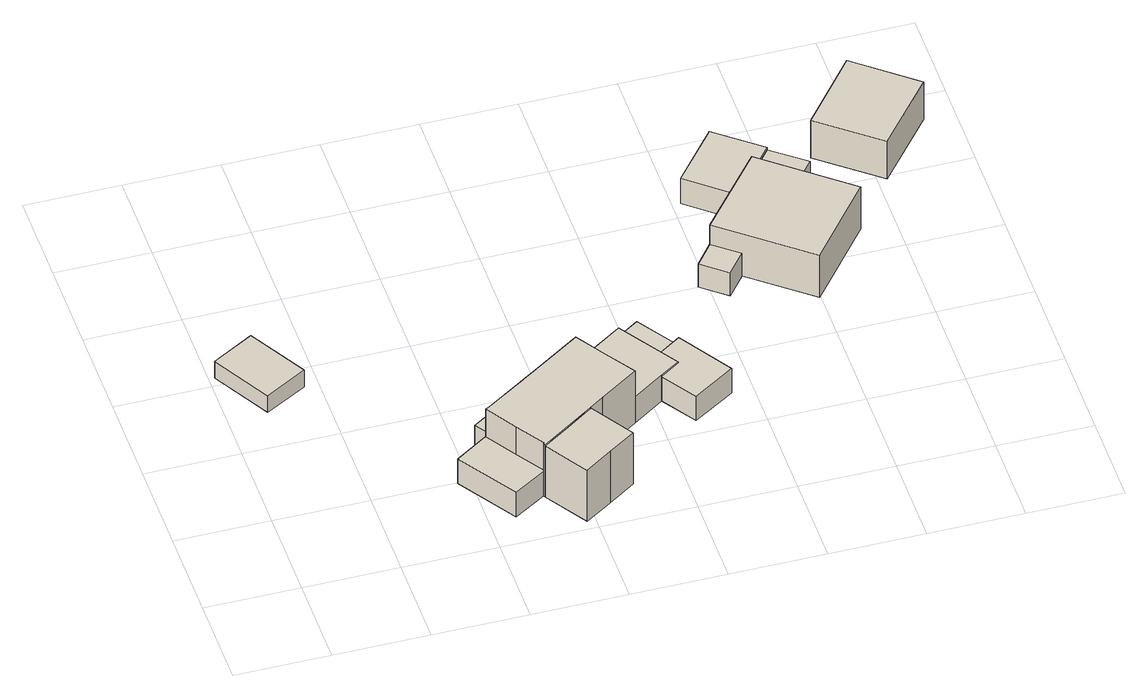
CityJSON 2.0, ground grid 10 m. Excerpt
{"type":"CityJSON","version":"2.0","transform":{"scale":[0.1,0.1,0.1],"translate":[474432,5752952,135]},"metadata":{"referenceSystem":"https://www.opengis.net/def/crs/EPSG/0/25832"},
"CityObjects":{
"building1":{"type":"Building","attributes":{"Gemeindeschluessel":"05754036","BezugspunktDach":"2000","function":"31001_9998","measuredHeight":2.25},"address":[{"country":"Germany","locality":"Schloß Holte-Stukenbrock","thoroughfareNumber":"183","thoroughfareName":"Oerlinghauser Straße"}],"geometry":[{"type":"Solid","lod":"1","boundaries":[[[[0,1,2,3]],[[4,5,6,7]],[[4,7,3,2]],[[5,4,2,1]],[[6,5,1,0]],[[7,6,0,3]]]]}]},
"building2":{"type":"Building","attributes":{"Gemeindeschluessel":"05754036","function":"31001_1010"},"address":[{"country":"Germany","locality":"Schloß Holte-Stukenbrock","thoroughfareNumber":"181","thoroughfareName":"Oerlinghauser Straße"}],"children":["building2-1","building2-2","building2-3","building2-4"]},
"building2-1":{"type":"BuildingPart","attributes":{"BezugspunktDach":"2000","measuredHeight":9.33},"parents":["building2"],"geometry":[{"type":"Solid","lod":"1","boundaries":[[[[8,9,10,11,12,13,14,15,16,17,18,19,20]],[[21,22,23,24,25,26,27,28,29,30,31,32,33]],[[21,33,20,19]],[[22,21,19,18]],[[23,22,18,17]],[[24,23,17,16]],[[25,24,16,15]],[[26,25,15,14]],[[27,26,14,13]],[[28,27,13,12]],[[29,28,12,11]],[[30,29,11,10]],[[31,30,10,9]],[[32,31,9,8]],[[33,32,8,20]]]]}]},
"building2-2":{"type":"BuildingPart","attributes":{"BezugspunktDach":"2000","measuredHeight":9.04},"parents":["building2"],"geometry":[{"type":"Solid","lod":"1","boundaries":[[[[34,35,36,37,38,39]],[[40,25,41,24,42,43]],[[40,43,39,38]],[[25,40,38,37]],[[41,25,37,36]],[[24,41,36,35]],[[42,24,35,34]],[[43,42,34,39]]]]}]},
"building2-3":{"type":"BuildingPart","attributes":{"BezugspunktDach":"2000","measuredHeight":4.11},"address":[{"country":"Germany","locality":"Schloß Holte-Stukenbrock","thoroughfareNumber":"181","thoroughfareName":"Oerlinghauser Straße"}],"parents":["building2"],"geometry":[{"type":"Solid","lod":"1","boundaries":[[[[44,45,46,47]],[[48,49,50,51]],[[48,51,47,46]],[[49,48,46,45]],[[50,49,45,44]],[[51,50,44,47]]]]}]},
"building2-4":{"type":"BuildingPart","attributes":{"BezugspunktDach":"2000","measuredHeight":3.24},"address":[{"country":"Germany","locality":"Schloß Holte-Stukenbrock","thoroughfareNumber":"181","thoroughfareName":"Oerlinghauser Straße"}],"parents":["building2"],"geometry":[{"type":"Solid","lod":"1","boundaries":[[[[52,53,54,55,56]],[[57,58,29,27,26]],[[57,26,56,55]],[[58,57,55,54]],[[29,58,54,53]],[[27,29,53,52]],[[26,27,52,56]]]]}]},
"building3":{"type":"Building","attributes":{"Gemeindeschluessel":"05754036","BezugspunktDach":"2000","function":"31001_2463","measuredHeight":3.36},"address":[{"country":"Germany","locality":"Schloß Holte-Stukenbrock","thoroughfareNumber":"181","thoroughfareName":"Oerlinghauser Straße"}],"geometry":[{"type":"Solid","lod":"1","boundaries":[[[[59,60,61,62,63]],[[22,33,64,65,66]],[[22,66,63,62]],[[33,22,62,61]],[[64,33,61,60]],[[65,64,60,59]],[[66,65,59,63]]]]}]},
"building4":{"type":"Building","attributes":{"Gemeindeschluessel":"05754036","BezugspunktDach":"2000","function":"31001_2463","measuredHeight":2.24},"address":[{"country":"Germany","locality":"Schloß Holte-Stukenbrock","thoroughfareNumber":"181","thoroughfareName":"Oerlinghauser Straße"}],"geometry":[{"type":"Solid","lod":"1","boundaries":[[[[67,68,69,70]],[[71,72,73,74]],[[71,74,70,69]],[[72,71,69,68]],[[73,72,68,67]],[[74,73,67,70]]]]}]},
"building5":{"type":"Building","attributes":{"Gemeindeschluessel":"05754036","BezugspunktDach":"2000","function":"31001_9998","measuredHeight":3.28},"address":[{"country":"Germany","locality":"Schloß Holte-Stukenbrock","thoroughfareNumber":"181","thoroughfareName":"Oerlinghauser Straße"}],"geometry":[{"type":"Solid","lod":"1","boundaries":[[[[75,76,77,78,79,80]],[[81,82,83,71,74,84]],[[81,84,80,79]],[[82,81,79,78]],[[83,82,78,77]],[[71,83,77,76]],[[74,71,76,75]],[[84,74,75,80]]]]}]},
"building6":{"type":"Building","attributes":{"Gemeindeschluessel":"05754036","function":"31001_1010"},"address":[{"country":"Germany","locality":"Schloß Holte-Stukenbrock","thoroughfareNumber":"183","thoroughfareName":"Oerlinghauser Straße"}],"children":["building6-1","building6-2","building6-3","building6-4"]},
"building6-1":{"type":"BuildingPart","attributes":{"BezugspunktDach":"2000","measuredHeight":8.01},"parents":["building6"],"geometry":[{"type":"Solid","lod":"1","boundaries":[[[[85,86,87,88]],[[89,90,91,92]],[[89,92,88,87]],[[90,89,87,86]],[[91,90,86,85]],[[92,91,85,88]]]]}]},
"building6-2":{"type":"BuildingPart","attributes":{"BezugspunktDach":"2000","measuredHeight":2.98},"parents":["building6"],"geometry":[{"type":"Solid","lod":"1","boundaries":[[[[93,94,95,96]],[[97,91,98,99]],[[97,99,96,95]],[[91,97,95,94]],[[98,91,94,93]],[[99,98,93,96]]]]}]},
"building6-3":{"type":"BuildingPart","attributes":{"BezugspunktDach":"2000","measuredHeight":4.13},"parents":["building6"],"geometry":[{"type":"Solid","lod":"1","boundaries":[[[[100,101,102,103]],[[104,105,106,98]],[[104,98,103,102]],[[105,104,102,101]],[[106,105,101,100]],[[98,106,100,103]]]]}]},
"building6-4":{"type":"BuildingPart","attributes":{"BezugspunktDach":"2000","measuredHeight":2.98},"parents":["building6"],"geometry":[{"type":"Solid","lod":"1","boundaries":[[[[107,108,109,110]],[[111,112,90,113]],[[111,113,110,109]],[[112,111,109,108]],[[90,112,108,107]],[[113,90,107,110]]]]}]},
"building7":{"type":"Building","attributes":{"Gemeindeschluessel":"05754036","BezugspunktDach":"2000","function":"31001_1010","measuredHeight":6.74},"address":[{"country":"Germany","locality":"Schloß Holte-Stukenbrock","thoroughfareNumber":"183","thoroughfareName":"Oerlinghauser Straße"}],"geometry":[{"type":"Solid","lod":"1","boundaries":[[[[114,115,116,117]],[[118,119,120,121]],[[118,121,117,116]],[[119,118,116,115]],[[120,119,115,114]],[[121,120,114,117]]]]}]}
},
"vertices":[
[50,336,30],[6,311,30],[41,249,30],[85,274,30],[41,249,8],[6,311,8],[50,336,8],[85,274,8],
[293,164,80],[264,145,80],[225,120,80],[221,118,80],[242,85,80],[261,56,80],[260,54,80],[261,52,80],[319,91,80],[334,101,80],[375,128,80],[354,160,80],[334,191,80],[354,160,12],[375,128,12],[334,101,12],[319,91,12],[261,52,12],[260,54,12],[261,56,12],[242,85,12],[221,118,12],[225,120,12],[264,145,12],[293,164,12],[334,191,12],
[348,45,79],[319,91,79],[290,71,79],[261,52,79],[290,7,79],[319,26,79],[290,7,12],[290,71,12],[348,45,12],[319,26,12],
[254,160,45],[215,135,45],[225,120,45],[264,145,45],[225,120,11],[215,135,11],[254,160,11],[264,145,11],
[261,56,44],[221,118,44],[186,95,44],[226,33,44],[260,54,44],[226,33,12],[186,95,12],
[429,164,46],[388,227,46],[334,191,46],[375,128,46],[408,150,46],[388,227,12],[429,164,12],[408,150,12],
[411,242,35],[388,227,35],[417,183,35],[440,198,35],[417,183,13],[388,227,13],[411,242,13],[440,198,13],
[440,198,45],[417,183,45],[429,164,45],[408,150,45],[432,113,45],[476,141,45],[432,113,13],[408,150,13],[429,164,13],[476,141,13],
[575,401,68],[508,319,68],[597,247,68],[663,329,68],[597,247,13],[508,319,13],[575,401,13],[663,329,13],
[600,432,43],[575,401,43],[610,373,43],[635,404,43],[610,373,13],[600,432,13],[635,404,13],
[553,470,46],[507,414,46],[554,375,46],[600,432,46],[554,375,13],[507,414,13],[553,470,13],
[508,319,43],[489,295,43],[515,274,43],[534,298,43],[515,274,13],[489,295,13],[534,298,13],
[704,511,63],[646,439,63],[708,389,63],[766,460,63],[708,389,14],[646,439,14],[704,511,14],[766,460,14]
]}
